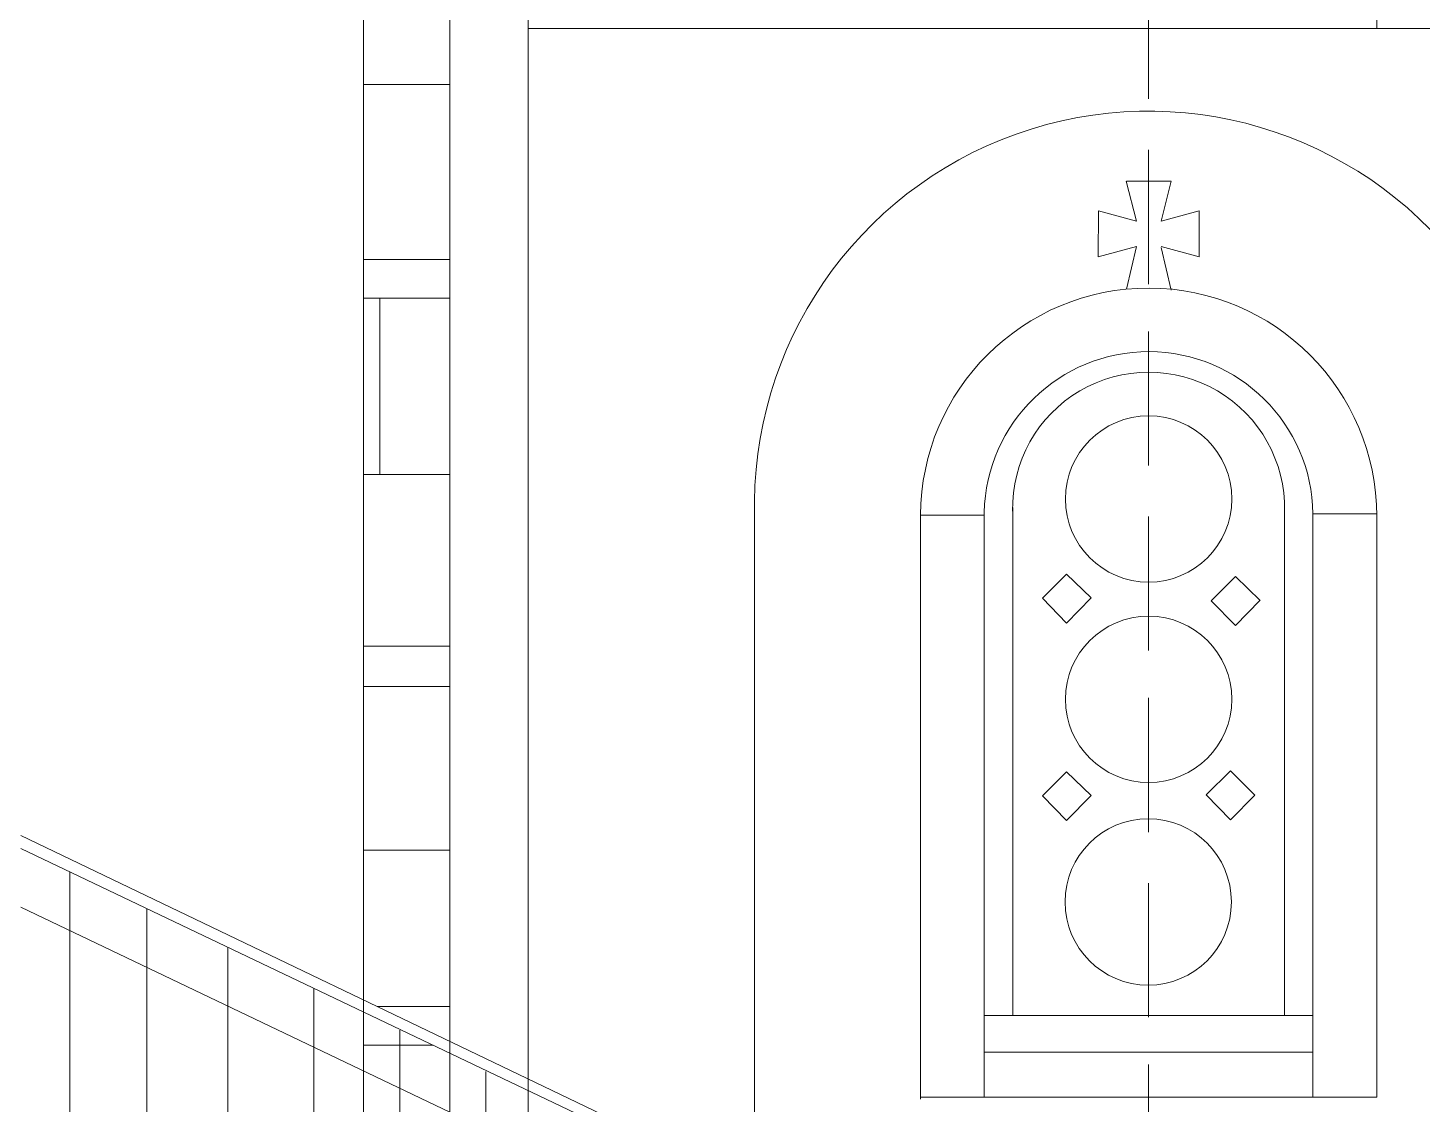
# Model space of a CAD drawing. Header units: millimetres. Extents: x -490789 to -449459, y 209001 to 327650.
# Drawn here: x -475623 to -472872, y 250402 to 252525 of the extents above; entities that cross this region are included whole.
import ezdxf

# ---------------------------------------------------------------- set-up
doc = ezdxf.new("R2010")
doc.units = ezdxf.units.MM
doc.header["$MEASUREMENT"] = 0
doc.linetypes.add('2-Штрих-Штриховая', pattern=[723.19442, 264.583325, -105.833328, 70.555556, -105.833328, 70.555556, -105.833328])
for name, color, linetype, lineweight in [('0_Ном._пера__12_Ном._пера__12_Ном._пера__12', 12, 'Continuous', 18), ('0_Ном._пера__7_Ном._пера__15_Ном._пера__15', 15, 'Continuous', 18), ('0_Ном._пера__7_Ном._пера__16_Ном._пера__16', 16, 'Continuous', 18), ('0_Ном._пера__7_Ном._пера__5_Ном._пера__5', 5, 'Continuous', 18), ('0_Ном._пера__7_Ном._пера__7_Ном._пера__1', 1, 'Continuous', 18), ('0_Ном._пера__7_Ном._пера__7_Ном._пера__16', 16, 'Continuous', 18), ('0_Ном._пера__7_Ном._пера__7_Ном._пера__7', 7, 'Continuous', 18), ('0_Ном_пера__1_Ном_пера__1_Ном_пера__1_Ном._пера__1_Ном_пера__1_Ном_пера__1_Ном_пера__1_Ном_пера__1_Ном_пера__1_Ном_пера__1_Ном_пера__1_Ном_пера__1_Ном_пера__1_Ном_пера__1_Ном_пера__1_Ном_пера__1_Ном_пера__1_Ном_пера__1_Ном_пера__1_Ном_пера__1_Ном_пера___D_Ном._пера__1', 1, 'Continuous', 18), ('0_Ном_пера__1_Ном_пера__1_Ном_пера__1_Ном._пера__1_Ном_пера__1_Ном_пера__1_Ном_пера__1_Ном_пера__1_Ном_пера__1_Ном_пера__1_Ном_пера__1_Ном_пера__1_Ном_пера__1_Ном_пера__1_Ном_пера__1_Ном_пера__1_Ном_пера__1_Ном_пера__1_Ном_пера__1_Ном_пера__1_Ном_пера___D_Ном._пера__7', 7, 'Continuous', 18), ('0_Ном_пера__1_Ном_пера__1_Ном_пера__1_Ном_пера__1_Ном_пера__1_Ном_пера__1_Ном_пера__1_Ном_пера__1_Ном_пера__1_Ном_пера__1_Ном._пера__1_Ном_пера__1_Ном_пера__1_Ном_пера__1_Ном_пера__1_Ном_пера__1_Ном_пера__1_Ном_пера__1_Ном_пера__1_Ном_пера__1_Ном_пера___D_Ном._пера__1', 1, 'Continuous', 18), ('0_Ном_пера__5_Ном_пера__5_Ном_пера__5_Ном_пера__5_Ном_пера__5_Ном_пера__5_Ном_пера__5_Ном_пера__5_Ном_пера__5_Ном_пера__5_Ном_пера__5_Ном_пера__5_Ном_пера__5_Ном_пера__5_Ном_пера__5_Ном_пера__5_Ном._пера__5_Ном_пера__5_Ном_пера__5_Ном_пера__5_Ном_пера___7_Ном._пера__5', 5, 'Continuous', 18), ('0_Ном_пера__7_Ном_пера__7_Ном_пера__7_Ном_пера__7_Ном_пера__7_Ном_пера__7_Ном_пера__7_Ном_пера__7_Ном_пера__7_Ном_пера__7_Ном_пера__7_Ном_пера__7_Ном_пера__7_Ном_пера__7_Ном_пера__7_Ном._пера__7_Ном_пера__7_Ном._пера__7_Ном_пера__7_Ном._пера__7_Ном_пера_2_Ном._пера__7', 7, 'Continuous', 18), ('0_Ном_пера__7_Ном_пера__7_Ном_пера__7_Ном_пера__7_Ном_пера__7_Ном_пера__7_Ном_пера__7_Ном_пера__7_Ном_пера__7_Ном_пера__7_Ном_пера__7_Ном_пера__7_Ном_пера__7_Ном_пера__7_Ном_пера__7_Ном_пера__7_Ном_пера__7_Ном_пера__7_Ном_пера__7_Ном_пера__7_Ном_пера__7_8_Ном._пера__1', 1, 'Continuous', 18), ('0_Ном_пера__7_Ном_пера__7_Ном_пера__7_Ном_пера__7_Ном_пера__7_Ном_пера__7_Ном_пера__7_Ном_пера__7_Ном_пера__7_Ном_пера__7_Ном_пера__7_Ном_пера__7_Ном_пера__7_Ном_пера__7_Ном_пера__7_Ном_пера__7_Ном_пера__7_Ном_пера__7_Ном_пера__7_Ном_пера__7_Ном_пера__7_C_Ном._пера__1', 1, 'Continuous', 18), ('0_Ном_пера__7_Ном_пера__7_Ном_пера__7_Ном_пера__7_Ном_пера__7_Ном_пера__7_Ном_пера__7_Ном_пера__7_Ном_пера__7_Ном_пера__7_Ном_пера__7_Ном_пера__7_Ном_пера__7_Ном_пера__7_Ном_пера__7_Ном_пера__7_Ном_пера__7_Ном_пера__7_Ном_пера__7_Ном_пера__7_Ном_пера__7_C_Ном._пера__7', 7, 'Continuous', 18), ('hatch_Ном_пера__254_Ном_пера__254_Ном_пера__254_Ном._пера__254_Ном_пера__254_Ном._пера__9_Ном_пера__9_Ном_пера__9_Ном_пера__12_Ном_пера__12_Ном_пера__12_Ном_пера__12_Ном_пера__12_Ном_пера__12_Ном_пера__1_Ном_пера__1_Ном_пера__1_Ном_пера__1_Ном_пера__1_Н_B_Ном._пера__1', 1, 'Continuous', 18)]:
    doc.layers.add(name, color=color, linetype=linetype, lineweight=lineweight)

msp = doc.modelspace()

# ---------------------------------------------------------------- linework, layer by layer
at = {"layer": '0_Ном._пера__12_Ном._пера__12_Ном._пера__12', "linetype": '2-Штрих-Штриховая'}
for p in [(-473412, 248769), (-473412, 249850.2)]:
    msp.add_line(p, (-473412, 265006.9), dxfattribs=at)
at = {"layer": '0_Ном._пера__7_Ном._пера__15_Ном._пера__15', "linetype": 'Continuous'}
msp.add_line((-475637.1, 250790.5), (-473156.9, 249605.6), dxfattribs=at)
at = {"layer": '0_Ном._пера__7_Ном._пера__16_Ном._пера__16', "linetype": 'Continuous'}
msp.add_line((-475637.1, 250931.7), (-473156.9, 249742.3), dxfattribs=at)
at = {"layer": '0_Ном._пера__7_Ном._пера__5_Ном._пера__5', "linetype": 'Continuous'}
for centre in [(-473412, 251595.6), (-473412, 251200.4), (-473412.8, 250800.6)]:
    msp.add_circle(centre, 164.1, dxfattribs=at)
at = {"layer": '0_Ном._пера__7_Ном._пера__7_Ном._пера__1', "linetype": 'Continuous'}
msp.add_line((-474960.8, 251305.1), (-474790.8, 251305.1), dxfattribs=at)
for centre, radius, start, end in [((-473412, 251561.7), 450, 0, 179.7617), ((-473412, 251562), 324.3, 0.7789, 178.7941)]:
    msp.add_arc(centre, radius, start, end, dxfattribs=at)
at = {"layer": '0_Ном._пера__7_Ном._пера__7_Ном._пера__16', "linetype": 'Continuous'}
msp.add_line((-474636, 253747.6), (-474636, 249844), dxfattribs=at)
at = {"layer": '0_Ном._пера__7_Ном._пера__7_Ном._пера__7', "linetype": 'Continuous'}
for p, q in [((-472962, 254857.8), (-472962, 252524)), ((-474790.8, 253713.4), (-474790.8, 249844)), ((-474961.2, 249844), (-474961.2, 252720.7)), ((-474189.5, 251590.9), (-474189.5, 249845.3)), ((-473736.2, 251570.1), (-473736.2, 250415.3)), ((-473736.2, 251567.9), (-473736.2, 250836.9)), ((-473680.2, 251579.1), (-473680.2, 250576.6)), ((-473143.8, 251579.1), (-473143.8, 250576.6)), ((-473087.8, 251569.2), (-473087.8, 250415.3)), ((-473087.8, 251568.8), (-473087.8, 250801)), ((-472962, 251567.7), (-472962, 250415.3)), ((-473862, 251564.9), (-473862, 250411.4)), ((-473862, 251563.6), (-473862, 250811.4)), ((-472962, 251566.4), (-472962, 250692.7)), ((-475637.1, 250906), (-473156.9, 249723.7)), ((-475540.2, 250859.8), (-475540.2, 249787)), ((-475388.6, 250787.5), (-475388.6, 249733.8)), ((-475228.7, 250711.3), (-475228.7, 249637.7)), ((-475058.9, 250630.4), (-475058.9, 249556.2)), ((-473736.2, 250576.6), (-473087.8, 250576.6)), ((-474889.1, 250547.5), (-474889.1, 249471.4)), ((-473736.2, 250504.1), (-473088.4, 250504.1)), ((-474719.4, 250466.4), (-474719.4, 249393.4)), ((-473862, 250415.3), (-472962, 250415.3))]:
    msp.add_line(p, q, dxfattribs=at)
for centre in [(-473412, 251595.6), (-473412, 251200.4)]:
    msp.add_circle(centre, 164.1, dxfattribs=at)
for centre, radius, start, end in [((-473412, 251583.2), 777.6, 35.2302, 179.4328), ((-473412, 251577.4), 268.3, 358.7769, 181.2386), ((-473412, 251577.4), 268.3, 358.7769, 181.2386)]:
    msp.add_arc(centre, radius, start, end, dxfattribs=at)
at = {"layer": '0_Ном_пера__1_Ном_пера__1_Ном_пера__1_Ном._пера__1_Ном_пера__1_Ном_пера__1_Ном_пера__1_Ном_пера__1_Ном_пера__1_Ном_пера__1_Ном_пера__1_Ном_пера__1_Ном_пера__1_Ном_пера__1_Ном_пера__1_Ном_пера__1_Ном_пера__1_Ном_пера__1_Ном_пера__1_Ном_пера__1_Ном_пера___D_Ном._пера__1', "linetype": 'Continuous'}
for p, q in [((-474790.8, 252068.1), (-474961.2, 252068.1)), ((-474790.8, 251992), (-474961.2, 251992)), ((-474790.8, 251225.5), (-474961.2, 251225.5)), ((-474790.8, 250594.1), (-474933.1, 250594.1)), ((-474823.3, 250518.1), (-474961.2, 250518.1))]:
    msp.add_line(p, q, dxfattribs=at)
at = {"layer": '0_Ном_пера__1_Ном_пера__1_Ном_пера__1_Ном._пера__1_Ном_пера__1_Ном_пера__1_Ном_пера__1_Ном_пера__1_Ном_пера__1_Ном_пера__1_Ном_пера__1_Ном_пера__1_Ном_пера__1_Ном_пера__1_Ном_пера__1_Ном_пера__1_Ном_пера__1_Ном_пера__1_Ном_пера__1_Ном_пера__1_Ном_пера___D_Ном._пера__7', "linetype": 'Continuous'}
for p, q in [((-474790.8, 252413.6), (-474961.2, 252413.6)), ((-474790.8, 251643.8), (-474961.2, 251643.8))]:
    msp.add_line(p, q, dxfattribs=at)
at = {"layer": '0_Ном_пера__1_Ном_пера__1_Ном_пера__1_Ном_пера__1_Ном_пера__1_Ном_пера__1_Ном_пера__1_Ном_пера__1_Ном_пера__1_Ном_пера__1_Ном._пера__1_Ном_пера__1_Ном_пера__1_Ном_пера__1_Ном_пера__1_Ном_пера__1_Ном_пера__1_Ном_пера__1_Ном_пера__1_Ном_пера__1_Ном_пера___D_Ном._пера__1', "linetype": 'Continuous'}
msp.add_line((-473312.5, 252164), (-473312.5, 252073.7), dxfattribs=at)
at = {"layer": '0_Ном_пера__5_Ном_пера__5_Ном_пера__5_Ном_пера__5_Ном_пера__5_Ном_пера__5_Ном_пера__5_Ном_пера__5_Ном_пера__5_Ном_пера__5_Ном_пера__5_Ном_пера__5_Ном_пера__5_Ном_пера__5_Ном_пера__5_Ном_пера__5_Ном._пера__5_Ном_пера__5_Ном_пера__5_Ном_пера__5_Ном_пера___7_Ном._пера__5', "linetype": 'Continuous'}
for p, q in [((-473573.9, 251447.5), (-473621.6, 251399.8)), ((-473573.9, 251447.5), (-473525.6, 251400.4)), ((-473240.7, 251442.4), (-473288.4, 251394.7)), ((-473240.3, 251442.6), (-473192.1, 251395.4)), ((-473621.6, 251399.8), (-473573.9, 251350.9)), ((-473525.6, 251400.4), (-473573.9, 251350.9)), ((-473288.4, 251394.7), (-473240.7, 251345.8)), ((-473192.5, 251395.2), (-473240.7, 251345.8)), ((-473573.9, 251057.6), (-473621.6, 251009.9)), ((-473573.9, 251057.6), (-473525.6, 251010.5)), ((-473250.1, 251059), (-473298.3, 251011.8)), ((-473250.1, 251059), (-473202.4, 251011.3)), ((-473621.6, 251009.9), (-473573.9, 250961)), ((-473525.6, 251010.5), (-473573.9, 250961)), ((-473298.3, 251011.8), (-473250.1, 250962.4)), ((-473202.4, 251011.3), (-473250.1, 250962.4))]:
    msp.add_line(p, q, dxfattribs=at)
at = {"layer": '0_Ном_пера__7_Ном_пера__7_Ном_пера__7_Ном_пера__7_Ном_пера__7_Ном_пера__7_Ном_пера__7_Ном_пера__7_Ном_пера__7_Ном_пера__7_Ном_пера__7_Ном_пера__7_Ном_пера__7_Ном_пера__7_Ном_пера__7_Ном._пера__7_Ном_пера__7_Ном._пера__7_Ном_пера__7_Ном._пера__7_Ном_пера_2_Ном._пера__7', "linetype": 'Continuous'}
msp.add_line((-474928.6, 251992), (-474928.6, 251643.8), dxfattribs=at)
at = {"layer": '0_Ном_пера__7_Ном_пера__7_Ном_пера__7_Ном_пера__7_Ном_пера__7_Ном_пера__7_Ном_пера__7_Ном_пера__7_Ном_пера__7_Ном_пера__7_Ном_пера__7_Ном_пера__7_Ном_пера__7_Ном_пера__7_Ном_пера__7_Ном_пера__7_Ном_пера__7_Ном_пера__7_Ном_пера__7_Ном_пера__7_Ном_пера__7_8_Ном._пера__1', "linetype": 'Continuous'}
for p, q in [((-473456.1, 252222.5), (-473435.8, 252144)), ((-473367.2, 252222.9), (-473387.5, 252144)), ((-473511.1, 252164), (-473435.8, 252144)), ((-473387.5, 252144), (-473312.4, 252164)), ((-473511.2, 252073.6), (-473435.9, 252093.8)), ((-473435.9, 252093.8), (-473455.9, 252009.6)), ((-473387.5, 252093.8), (-473312.5, 252073.7)), ((-473367.2, 252007.5), (-473387.5, 252091.9))]:
    msp.add_line(p, q, dxfattribs=at)
at = {"layer": '0_Ном_пера__7_Ном_пера__7_Ном_пера__7_Ном_пера__7_Ном_пера__7_Ном_пера__7_Ном_пера__7_Ном_пера__7_Ном_пера__7_Ном_пера__7_Ном_пера__7_Ном_пера__7_Ном_пера__7_Ном_пера__7_Ном_пера__7_Ном_пера__7_Ном_пера__7_Ном_пера__7_Ном_пера__7_Ном_пера__7_Ном_пера__7_C_Ном._пера__1', "linetype": 'Continuous'}
for p, q in [((-473862, 251563.6), (-473736.2, 251563.6)), ((-473087.8, 251566.4), (-472962, 251566.4))]:
    msp.add_line(p, q, dxfattribs=at)
at = {"layer": '0_Ном_пера__7_Ном_пера__7_Ном_пера__7_Ном_пера__7_Ном_пера__7_Ном_пера__7_Ном_пера__7_Ном_пера__7_Ном_пера__7_Ном_пера__7_Ном_пера__7_Ном_пера__7_Ном_пера__7_Ном_пера__7_Ном_пера__7_Ном_пера__7_Ном_пера__7_Ном_пера__7_Ном_пера__7_Ном_пера__7_Ном_пера__7_C_Ном._пера__7', "linetype": 'Continuous'}
for p, q in [((-474636, 252524), (-472431.4, 252524)), ((-474790.8, 250902.9), (-474961.2, 250902.9))]:
    msp.add_line(p, q, dxfattribs=at)
at = {"layer": 'hatch_Ном_пера__254_Ном_пера__254_Ном_пера__254_Ном._пера__254_Ном_пера__254_Ном._пера__9_Ном_пера__9_Ном_пера__9_Ном_пера__12_Ном_пера__12_Ном_пера__12_Ном_пера__12_Ном_пера__12_Ном_пера__12_Ном_пера__1_Ном_пера__1_Ном_пера__1_Ном_пера__1_Ном_пера__1_Н_B_Ном._пера__1', "linetype": 'Continuous'}
for p, q in [((-473455.9, 252222.6), (-473367.2, 252222.9)), ((-473511.1, 252164), (-473511.2, 252073.6))]:
    msp.add_line(p, q, dxfattribs=at)

doc.saveas('drawing.dxf')
